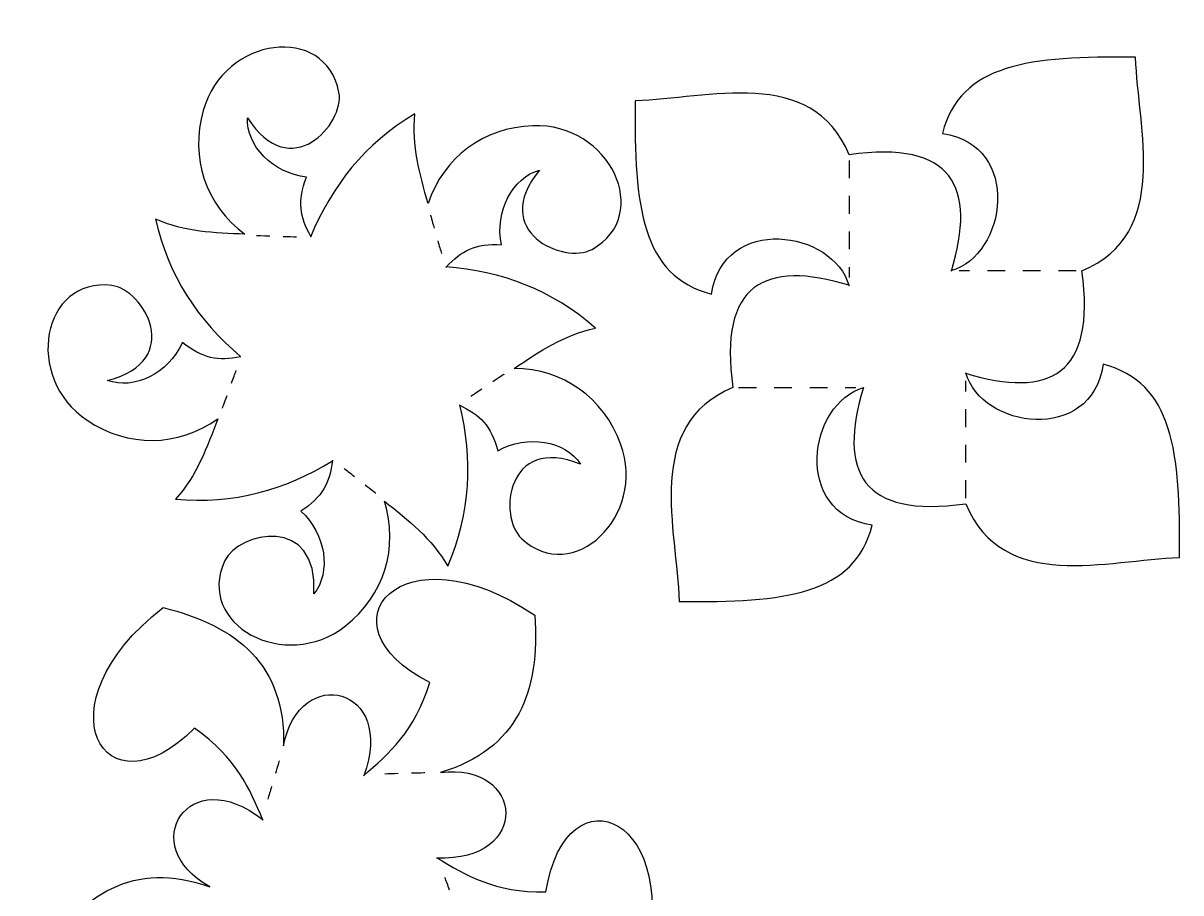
# Model space of a CAD drawing. Header units: millimetres. Extents: x -171 to 130, y -278 to 389.
# Drawn here: x 1.1 to 129.7, y -179.9 to -83.3 of the extents above; entities that cross this region are included whole.
import ezdxf
from ezdxf.lldxf.tags import DXFTag

# ---------------------------------------------------------------- set-up
doc = ezdxf.new("R2010")
doc.units = ezdxf.units.MM
doc.header["$MEASUREMENT"] = 0
doc.layers.add('layer 1', color=7, linetype='Continuous')
tags = doc.linetypes.add('New Line45', pattern=[0.2, 0.1, -0.1]).pattern_tags.tags
tags[6:7] = [DXFTag(74, 4), DXFTag(75, 0), DXFTag(340, '0'), DXFTag(46, 1.0), DXFTag(50, 0.0), DXFTag(44, 0.0), DXFTag(45, 0.0)]
tags[4:5] = [DXFTag(74, 4), DXFTag(75, 0), DXFTag(340, '0'), DXFTag(46, 1.0), DXFTag(50, 0.0), DXFTag(44, 0.0), DXFTag(45, 0.0)]
tags = doc.linetypes.add('New Line46', pattern=[0.2, 0.1, -0.1]).pattern_tags.tags
tags[6:7] = [DXFTag(74, 4), DXFTag(75, 0), DXFTag(340, '0'), DXFTag(46, 1.0), DXFTag(50, 0.0), DXFTag(44, 0.0), DXFTag(45, 0.0)]
tags[4:5] = [DXFTag(74, 4), DXFTag(75, 0), DXFTag(340, '0'), DXFTag(46, 1.0), DXFTag(50, 0.0), DXFTag(44, 0.0), DXFTag(45, 0.0)]
tags = doc.linetypes.add('New Line47', pattern=[0.2, 0.1, -0.1]).pattern_tags.tags
tags[6:7] = [DXFTag(74, 4), DXFTag(75, 0), DXFTag(340, '0'), DXFTag(46, 1.0), DXFTag(50, 0.0), DXFTag(44, 0.0), DXFTag(45, 0.0)]
tags[4:5] = [DXFTag(74, 4), DXFTag(75, 0), DXFTag(340, '0'), DXFTag(46, 1.0), DXFTag(50, 0.0), DXFTag(44, 0.0), DXFTag(45, 0.0)]
tags = doc.linetypes.add('New Line48', pattern=[0.2, 0.1, -0.1]).pattern_tags.tags
tags[6:7] = [DXFTag(74, 4), DXFTag(75, 0), DXFTag(340, '0'), DXFTag(46, 1.0), DXFTag(50, 0.0), DXFTag(44, 0.0), DXFTag(45, 0.0)]
tags[4:5] = [DXFTag(74, 4), DXFTag(75, 0), DXFTag(340, '0'), DXFTag(46, 1.0), DXFTag(50, 0.0), DXFTag(44, 0.0), DXFTag(45, 0.0)]
tags = doc.linetypes.add('New Line49', pattern=[0.2, 0.1, -0.1]).pattern_tags.tags
tags[6:7] = [DXFTag(74, 4), DXFTag(75, 0), DXFTag(340, '0'), DXFTag(46, 1.0), DXFTag(50, 0.0), DXFTag(44, 0.0), DXFTag(45, 0.0)]
tags[4:5] = [DXFTag(74, 4), DXFTag(75, 0), DXFTag(340, '0'), DXFTag(46, 1.0), DXFTag(50, 0.0), DXFTag(44, 0.0), DXFTag(45, 0.0)]
tags = doc.linetypes.add('New Line50', pattern=[0.2, 0.1, -0.1]).pattern_tags.tags
tags[6:7] = [DXFTag(74, 4), DXFTag(75, 0), DXFTag(340, '0'), DXFTag(46, 1.0), DXFTag(50, 0.0), DXFTag(44, 0.0), DXFTag(45, 0.0)]
tags[4:5] = [DXFTag(74, 4), DXFTag(75, 0), DXFTag(340, '0'), DXFTag(46, 1.0), DXFTag(50, 0.0), DXFTag(44, 0.0), DXFTag(45, 0.0)]
tags = doc.linetypes.add('New Line51', pattern=[0.2, 0.1, -0.1]).pattern_tags.tags
tags[6:7] = [DXFTag(74, 4), DXFTag(75, 0), DXFTag(340, '0'), DXFTag(46, 1.0), DXFTag(50, 0.0), DXFTag(44, 0.0), DXFTag(45, 0.0)]
tags[4:5] = [DXFTag(74, 4), DXFTag(75, 0), DXFTag(340, '0'), DXFTag(46, 1.0), DXFTag(50, 0.0), DXFTag(44, 0.0), DXFTag(45, 0.0)]
tags = doc.linetypes.add('New Line52', pattern=[0.2, 0.1, -0.1]).pattern_tags.tags
tags[6:7] = [DXFTag(74, 4), DXFTag(75, 0), DXFTag(340, '0'), DXFTag(46, 1.0), DXFTag(50, 0.0), DXFTag(44, 0.0), DXFTag(45, 0.0)]
tags[4:5] = [DXFTag(74, 4), DXFTag(75, 0), DXFTag(340, '0'), DXFTag(46, 1.0), DXFTag(50, 0.0), DXFTag(44, 0.0), DXFTag(45, 0.0)]
tags = doc.linetypes.add('New Line53', pattern=[0.2, 0.1, -0.1]).pattern_tags.tags
tags[6:7] = [DXFTag(74, 4), DXFTag(75, 0), DXFTag(340, '0'), DXFTag(46, 1.0), DXFTag(50, 0.0), DXFTag(44, 0.0), DXFTag(45, 0.0)]
tags[4:5] = [DXFTag(74, 4), DXFTag(75, 0), DXFTag(340, '0'), DXFTag(46, 1.0), DXFTag(50, 0.0), DXFTag(44, 0.0), DXFTag(45, 0.0)]
tags = doc.linetypes.add('New Line54', pattern=[0.2, 0.1, -0.1]).pattern_tags.tags
tags[6:7] = [DXFTag(74, 4), DXFTag(75, 0), DXFTag(340, '0'), DXFTag(46, 1.0), DXFTag(50, 0.0), DXFTag(44, 0.0), DXFTag(45, 0.0)]
tags[4:5] = [DXFTag(74, 4), DXFTag(75, 0), DXFTag(340, '0'), DXFTag(46, 1.0), DXFTag(50, 0.0), DXFTag(44, 0.0), DXFTag(45, 0.0)]
tags = doc.linetypes.add('New Line55', pattern=[0.2, 0.1, -0.1]).pattern_tags.tags
tags[6:7] = [DXFTag(74, 4), DXFTag(75, 0), DXFTag(340, '0'), DXFTag(46, 1.0), DXFTag(50, 0.0), DXFTag(44, 0.0), DXFTag(45, 0.0)]
tags[4:5] = [DXFTag(74, 4), DXFTag(75, 0), DXFTag(340, '0'), DXFTag(46, 1.0), DXFTag(50, 0.0), DXFTag(44, 0.0), DXFTag(45, 0.0)]
tags = doc.linetypes.add('New Line56', pattern=[0.2, 0.1, -0.1]).pattern_tags.tags
tags[6:7] = [DXFTag(74, 4), DXFTag(75, 0), DXFTag(340, '0'), DXFTag(46, 1.0), DXFTag(50, 0.0), DXFTag(44, 0.0), DXFTag(45, 0.0)]
tags[4:5] = [DXFTag(74, 4), DXFTag(75, 0), DXFTag(340, '0'), DXFTag(46, 1.0), DXFTag(50, 0.0), DXFTag(44, 0.0), DXFTag(45, 0.0)]
tags = doc.linetypes.add('New Line57', pattern=[0.2, 0.1, -0.1]).pattern_tags.tags
tags[6:7] = [DXFTag(74, 4), DXFTag(75, 0), DXFTag(340, '0'), DXFTag(46, 1.0), DXFTag(50, 0.0), DXFTag(44, 0.0), DXFTag(45, 0.0)]
tags[4:5] = [DXFTag(74, 4), DXFTag(75, 0), DXFTag(340, '0'), DXFTag(46, 1.0), DXFTag(50, 0.0), DXFTag(44, 0.0), DXFTag(45, 0.0)]
tags = doc.linetypes.add('New Line58', pattern=[0.2, 0.1, -0.1]).pattern_tags.tags
tags[6:7] = [DXFTag(74, 4), DXFTag(75, 0), DXFTag(340, '0'), DXFTag(46, 1.0), DXFTag(50, 0.0), DXFTag(44, 0.0), DXFTag(45, 0.0)]
tags[4:5] = [DXFTag(74, 4), DXFTag(75, 0), DXFTag(340, '0'), DXFTag(46, 1.0), DXFTag(50, 0.0), DXFTag(44, 0.0), DXFTag(45, 0.0)]
tags = doc.linetypes.add('New Line59', pattern=[0.2, 0.1, -0.1]).pattern_tags.tags
tags[6:7] = [DXFTag(74, 4), DXFTag(75, 0), DXFTag(340, '0'), DXFTag(46, 1.0), DXFTag(50, 0.0), DXFTag(44, 0.0), DXFTag(45, 0.0)]
tags[4:5] = [DXFTag(74, 4), DXFTag(75, 0), DXFTag(340, '0'), DXFTag(46, 1.0), DXFTag(50, 0.0), DXFTag(44, 0.0), DXFTag(45, 0.0)]
tags = doc.linetypes.add('New Line60', pattern=[0.2, 0.1, -0.1]).pattern_tags.tags
tags[6:7] = [DXFTag(74, 4), DXFTag(75, 0), DXFTag(340, '0'), DXFTag(46, 1.0), DXFTag(50, 0.0), DXFTag(44, 0.0), DXFTag(45, 0.0)]
tags[4:5] = [DXFTag(74, 4), DXFTag(75, 0), DXFTag(340, '0'), DXFTag(46, 1.0), DXFTag(50, 0.0), DXFTag(44, 0.0), DXFTag(45, 0.0)]
tags = doc.linetypes.add('New Line76', pattern=[0.2, 0.1, -0.1]).pattern_tags.tags
tags[6:7] = [DXFTag(74, 4), DXFTag(75, 0), DXFTag(340, '0'), DXFTag(46, 1.0), DXFTag(50, 0.0), DXFTag(44, 0.0), DXFTag(45, 0.0)]
tags[4:5] = [DXFTag(74, 4), DXFTag(75, 0), DXFTag(340, '0'), DXFTag(46, 1.0), DXFTag(50, 0.0), DXFTag(44, 0.0), DXFTag(45, 0.0)]
tags = doc.linetypes.add('New Line77', pattern=[0.2, 0.1, -0.1]).pattern_tags.tags
tags[6:7] = [DXFTag(74, 4), DXFTag(75, 0), DXFTag(340, '0'), DXFTag(46, 1.0), DXFTag(50, 0.0), DXFTag(44, 0.0), DXFTag(45, 0.0)]
tags[4:5] = [DXFTag(74, 4), DXFTag(75, 0), DXFTag(340, '0'), DXFTag(46, 1.0), DXFTag(50, 0.0), DXFTag(44, 0.0), DXFTag(45, 0.0)]
tags = doc.linetypes.add('New Line78', pattern=[0.2, 0.1, -0.1]).pattern_tags.tags
tags[6:7] = [DXFTag(74, 4), DXFTag(75, 0), DXFTag(340, '0'), DXFTag(46, 1.0), DXFTag(50, 0.0), DXFTag(44, 0.0), DXFTag(45, 0.0)]
tags[4:5] = [DXFTag(74, 4), DXFTag(75, 0), DXFTag(340, '0'), DXFTag(46, 1.0), DXFTag(50, 0.0), DXFTag(44, 0.0), DXFTag(45, 0.0)]
tags = doc.linetypes.add('New Line79', pattern=[0.2, 0.1, -0.1]).pattern_tags.tags
tags[6:7] = [DXFTag(74, 4), DXFTag(75, 0), DXFTag(340, '0'), DXFTag(46, 1.0), DXFTag(50, 0.0), DXFTag(44, 0.0), DXFTag(45, 0.0)]
tags[4:5] = [DXFTag(74, 4), DXFTag(75, 0), DXFTag(340, '0'), DXFTag(46, 1.0), DXFTag(50, 0.0), DXFTag(44, 0.0), DXFTag(45, 0.0)]
tags = doc.linetypes.add('New Line80', pattern=[0.2, 0.1, -0.1]).pattern_tags.tags
tags[6:7] = [DXFTag(74, 4), DXFTag(75, 0), DXFTag(340, '0'), DXFTag(46, 1.0), DXFTag(50, 0.0), DXFTag(44, 0.0), DXFTag(45, 0.0)]
tags[4:5] = [DXFTag(74, 4), DXFTag(75, 0), DXFTag(340, '0'), DXFTag(46, 1.0), DXFTag(50, 0.0), DXFTag(44, 0.0), DXFTag(45, 0.0)]
tags = doc.linetypes.add('New Line81', pattern=[0.2, 0.1, -0.1]).pattern_tags.tags
tags[6:7] = [DXFTag(74, 4), DXFTag(75, 0), DXFTag(340, '0'), DXFTag(46, 1.0), DXFTag(50, 0.0), DXFTag(44, 0.0), DXFTag(45, 0.0)]
tags[4:5] = [DXFTag(74, 4), DXFTag(75, 0), DXFTag(340, '0'), DXFTag(46, 1.0), DXFTag(50, 0.0), DXFTag(44, 0.0), DXFTag(45, 0.0)]
tags = doc.linetypes.add('New Line82', pattern=[0.2, 0.1, -0.1]).pattern_tags.tags
tags[6:7] = [DXFTag(74, 4), DXFTag(75, 0), DXFTag(340, '0'), DXFTag(46, 1.0), DXFTag(50, 0.0), DXFTag(44, 0.0), DXFTag(45, 0.0)]
tags[4:5] = [DXFTag(74, 4), DXFTag(75, 0), DXFTag(340, '0'), DXFTag(46, 1.0), DXFTag(50, 0.0), DXFTag(44, 0.0), DXFTag(45, 0.0)]
tags = doc.linetypes.add('New Line83', pattern=[0.2, 0.1, -0.1]).pattern_tags.tags
tags[6:7] = [DXFTag(74, 4), DXFTag(75, 0), DXFTag(340, '0'), DXFTag(46, 1.0), DXFTag(50, 0.0), DXFTag(44, 0.0), DXFTag(45, 0.0)]
tags[4:5] = [DXFTag(74, 4), DXFTag(75, 0), DXFTag(340, '0'), DXFTag(46, 1.0), DXFTag(50, 0.0), DXFTag(44, 0.0), DXFTag(45, 0.0)]
tags = doc.linetypes.add('New Line84', pattern=[0.2, 0.1, -0.1]).pattern_tags.tags
tags[6:7] = [DXFTag(74, 4), DXFTag(75, 0), DXFTag(340, '0'), DXFTag(46, 1.0), DXFTag(50, 0.0), DXFTag(44, 0.0), DXFTag(45, 0.0)]
tags[4:5] = [DXFTag(74, 4), DXFTag(75, 0), DXFTag(340, '0'), DXFTag(46, 1.0), DXFTag(50, 0.0), DXFTag(44, 0.0), DXFTag(45, 0.0)]
tags = doc.linetypes.add('New Line85', pattern=[0.2, 0.1, -0.1]).pattern_tags.tags
tags[6:7] = [DXFTag(74, 4), DXFTag(75, 0), DXFTag(340, '0'), DXFTag(46, 1.0), DXFTag(50, 0.0), DXFTag(44, 0.0), DXFTag(45, 0.0)]
tags[4:5] = [DXFTag(74, 4), DXFTag(75, 0), DXFTag(340, '0'), DXFTag(46, 1.0), DXFTag(50, 0.0), DXFTag(44, 0.0), DXFTag(45, 0.0)]
tags = doc.linetypes.add('New Line86', pattern=[0.2, 0.1, -0.1]).pattern_tags.tags
tags[6:7] = [DXFTag(74, 4), DXFTag(75, 0), DXFTag(340, '0'), DXFTag(46, 1.0), DXFTag(50, 0.0), DXFTag(44, 0.0), DXFTag(45, 0.0)]
tags[4:5] = [DXFTag(74, 4), DXFTag(75, 0), DXFTag(340, '0'), DXFTag(46, 1.0), DXFTag(50, 0.0), DXFTag(44, 0.0), DXFTag(45, 0.0)]
tags = doc.linetypes.add('New Line87', pattern=[0.2, 0.1, -0.1]).pattern_tags.tags
tags[6:7] = [DXFTag(74, 4), DXFTag(75, 0), DXFTag(340, '0'), DXFTag(46, 1.0), DXFTag(50, 0.0), DXFTag(44, 0.0), DXFTag(45, 0.0)]
tags[4:5] = [DXFTag(74, 4), DXFTag(75, 0), DXFTag(340, '0'), DXFTag(46, 1.0), DXFTag(50, 0.0), DXFTag(44, 0.0), DXFTag(45, 0.0)]
tags = doc.linetypes.add('New Line89', pattern=[0.2, 0.1, -0.1]).pattern_tags.tags
tags[6:7] = [DXFTag(74, 4), DXFTag(75, 0), DXFTag(340, '0'), DXFTag(46, 1.0), DXFTag(50, 0.0), DXFTag(44, 0.0), DXFTag(45, 0.0)]
tags[4:5] = [DXFTag(74, 4), DXFTag(75, 0), DXFTag(340, '0'), DXFTag(46, 1.0), DXFTag(50, 0.0), DXFTag(44, 0.0), DXFTag(45, 0.0)]
tags = doc.linetypes.add('New Line92', pattern=[0.2, 0.1, -0.1]).pattern_tags.tags
tags[6:7] = [DXFTag(74, 4), DXFTag(75, 0), DXFTag(340, '0'), DXFTag(46, 1.0), DXFTag(50, 0.0), DXFTag(44, 0.0), DXFTag(45, 0.0)]
tags[4:5] = [DXFTag(74, 4), DXFTag(75, 0), DXFTag(340, '0'), DXFTag(46, 1.0), DXFTag(50, 0.0), DXFTag(44, 0.0), DXFTag(45, 0.0)]
tags = doc.linetypes.add('New Line93', pattern=[0.2, 0.1, -0.1]).pattern_tags.tags
tags[6:7] = [DXFTag(74, 4), DXFTag(75, 0), DXFTag(340, '0'), DXFTag(46, 1.0), DXFTag(50, 0.0), DXFTag(44, 0.0), DXFTag(45, 0.0)]
tags[4:5] = [DXFTag(74, 4), DXFTag(75, 0), DXFTag(340, '0'), DXFTag(46, 1.0), DXFTag(50, 0.0), DXFTag(44, 0.0), DXFTag(45, 0.0)]

msp = doc.modelspace()

# ---------------------------------------------------------------- linework, layer by layer
at = {"layer": 'layer 1', "color": 1, "lineweight": 25}
for points, knots in [([(33.06, -107.04), (31.78, -104.74), (31.54, -103.09), (32.56, -100.38), (32.56, -100.38), (28.81, -99.97), (25.83, -96.87), (25.99, -93.78), (25.99, -93.78), (30.76, -101.3), (36.83, -94.44), (36.16, -90.97), (36.16, -90.97), (34.68, -83.28), (23.39, -84.75), (21.07, -92.98), (21.07, -92.98), (19.59, -98.23), (21.33, -103.48), (25.7, -106.72), (25.7, -106.72), (22.31, -106.59), (19.03, -106.48), (15.77, -105.04), (15.77, -105.04), (17.18, -111.33), (20.5, -116.3), (25.22, -120.31)], [0, 0, 0, 0, 0.125, 0.125, 0.125, 0.125, 0.25, 0.25, 0.25, 0.25, 0.375, 0.375, 0.375, 0.375, 0.5, 0.5, 0.5, 0.5, 0.625, 0.625, 0.625, 0.625, 0.75, 0.75, 0.75, 0.75, 1, 1, 1, 1]), ([(105.78, -122.17), (115.15, -125.02), (120.32, -122.35), (118.72, -110.8), (118.72, -110.8), (128.67, -106.67), (124.92, -95.03), (124.69, -87.06), (124.69, -87.06), (112.89, -86.9), (105.25, -87.78), (103.22, -95.52), (103.22, -95.52), (112.13, -96.84), (110.36, -109.09), (104.14, -110.8)], [0, 0, 0, 0, 0.2, 0.2, 0.2, 0.2, 0.4, 0.4, 0.4, 0.4, 0.6, 0.6, 0.6, 0.6, 1, 1, 1, 1]), ([(104.21, -110.83), (107.05, -101.46), (104.38, -96.29), (92.84, -97.89), (92.84, -97.89), (88.71, -87.94), (77.07, -91.69), (69.09, -91.92), (69.09, -91.92), (68.93, -103.72), (69.82, -111.36), (77.55, -113.39), (77.55, -113.39), (78.87, -104.48), (91.13, -106.25), (92.84, -112.47)], [0, 0, 0, 0, 0.2, 0.2, 0.2, 0.2, 0.4, 0.4, 0.4, 0.4, 0.6, 0.6, 0.6, 0.6, 1, 1, 1, 1]), ([(48.03, -110.42), (49.83, -108.5), (51.32, -107.76), (54.21, -107.89), (54.21, -107.89), (53.45, -104.19), (55.47, -100.4), (58.46, -99.6), (58.46, -99.6), (52.79, -106.46), (61.18, -110.11), (64.28, -108.41), (64.28, -108.41), (71.13, -104.62), (66.25, -94.34), (57.7, -94.67), (57.7, -94.67), (52.25, -94.88), (47.79, -98.16), (46.06, -103.32), (46.06, -103.32), (45.14, -100.06), (44.23, -96.91), (44.6, -93.36), (44.6, -93.36), (39.05, -96.64), (35.35, -101.34), (32.99, -107.06)], [0, 0, 0, 0, 0.125, 0.125, 0.125, 0.125, 0.25, 0.25, 0.25, 0.25, 0.375, 0.375, 0.375, 0.375, 0.5, 0.5, 0.5, 0.5, 0.625, 0.625, 0.625, 0.625, 0.75, 0.75, 0.75, 0.75, 1, 1, 1, 1]), ([(49.5, -125.7), (51.88, -126.81), (53.04, -128), (53.81, -130.79), (53.81, -130.79), (57.09, -128.92), (61.32, -129.68), (63.01, -132.27), (63.01, -132.27), (54.73, -129), (53.85, -138.11), (56.43, -140.52), (56.43, -140.52), (62.15, -145.88), (70.41, -138.05), (67.46, -130.03), (67.46, -130.03), (65.57, -124.91), (61.07, -121.68), (55.63, -121.63), (55.63, -121.63), (58.45, -119.75), (61.17, -117.91), (64.66, -117.16), (64.66, -117.16), (59.82, -112.89), (54.21, -110.83), (48.04, -110.35)], [0, 0, 0, 0, 0.125, 0.125, 0.125, 0.125, 0.25, 0.25, 0.25, 0.25, 0.375, 0.375, 0.375, 0.375, 0.5, 0.5, 0.5, 0.5, 0.625, 0.625, 0.625, 0.625, 0.75, 0.75, 0.75, 0.75, 1, 1, 1, 1]), ([(92.87, -112.4), (83.49, -109.56), (78.32, -112.23), (79.93, -123.77), (79.93, -123.77), (69.97, -127.9), (73.73, -139.54), (73.96, -147.52), (73.96, -147.52), (85.76, -147.68), (93.4, -146.79), (95.43, -139.06), (95.43, -139.06), (86.52, -137.74), (88.29, -125.48), (94.5, -123.77)], [0, 0, 0, 0, 0.2, 0.2, 0.2, 0.2, 0.4, 0.4, 0.4, 0.4, 0.6, 0.6, 0.6, 0.6, 1, 1, 1, 1]), ([(25.25, -120.34), (22.67, -120.84), (21.03, -120.56), (18.77, -118.76), (18.77, -118.76), (17.21, -122.2), (13.34, -124.08), (10.45, -122.97), (10.45, -122.97), (19.08, -120.75), (14.43, -112.86), (10.93, -112.42), (10.93, -112.42), (3.15, -111.46), (1.06, -122.64), (8.17, -127.4), (8.17, -127.4), (12.71, -130.43), (18.24, -130.4), (22.68, -127.24), (22.68, -127.24), (21.5, -130.42), (20.38, -133.51), (18, -136.16), (18, -136.16), (24.42, -136.77), (30.18, -135.15), (35.45, -131.9)], [0, 0, 0, 0, 0.125, 0.125, 0.125, 0.125, 0.25, 0.25, 0.25, 0.25, 0.375, 0.375, 0.375, 0.375, 0.5, 0.5, 0.5, 0.5, 0.625, 0.625, 0.625, 0.625, 0.75, 0.75, 0.75, 0.75, 1, 1, 1, 1]), ([(94.44, -123.74), (91.59, -133.12), (94.26, -138.29), (105.81, -136.68), (105.81, -136.68), (109.94, -146.64), (121.58, -142.88), (129.56, -142.65), (129.56, -142.65), (129.71, -130.85), (128.83, -123.21), (121.1, -121.18), (121.1, -121.18), (119.77, -130.09), (107.52, -128.32), (105.81, -122.11)], [0, 0, 0, 0, 0.2, 0.2, 0.2, 0.2, 0.4, 0.4, 0.4, 0.4, 0.6, 0.6, 0.6, 0.6, 1, 1, 1, 1]), ([(35.44, -131.82), (35.12, -134.42), (34.35, -135.9), (31.93, -137.49), (31.93, -137.49), (34.72, -140.03), (35.31, -144.29), (33.37, -146.7), (33.37, -146.7), (33.92, -137.81), (24.98, -139.79), (23.48, -142.99), (23.48, -142.99), (20.16, -150.08), (30.16, -155.53), (36.88, -150.24), (36.88, -150.24), (41.16, -146.86), (42.84, -141.59), (41.21, -136.39), (41.21, -136.39), (43.87, -138.5), (46.46, -140.51), (48.25, -143.6), (48.25, -143.6), (50.81, -137.68), (51.05, -131.7), (49.59, -125.69)], [0, 0, 0, 0, 0.125, 0.125, 0.125, 0.125, 0.25, 0.25, 0.25, 0.25, 0.375, 0.375, 0.375, 0.375, 0.5, 0.5, 0.5, 0.5, 0.625, 0.625, 0.625, 0.625, 0.75, 0.75, 0.75, 0.75, 1, 1, 1, 1]), ([(38.87, -166.9), (41.71, -164.42), (44.57, -162.02), (46.24, -156.53), (46.24, -156.53), (33.51, -150.07), (43.26, -139.09), (57.91, -149.06), (57.91, -149.06), (58.54, -157.5), (56.04, -163.96), (47.44, -166.54), (47.44, -166.54), (56.73, -165.33), (57.63, -176.47), (47, -176.04)], [0, 0, 0, 0, 0.2, 0.2, 0.2, 0.2, 0.4, 0.4, 0.4, 0.4, 0.6, 0.6, 0.6, 0.6, 1, 1, 1, 1]), ([(27.71, -171.82), (26.22, -168.36), (24.82, -164.89), (20.12, -161.62), (20.12, -161.62), (10.04, -171.72), (2.61, -159.06), (16.62, -148.21), (16.62, -148.21), (24.85, -150.22), (30.21, -154.59), (30.01, -163.57), (30.01, -163.57), (31.73, -154.36), (42.6, -156.95), (38.91, -166.92)], [0, 0, 0, 0, 0.2, 0.2, 0.2, 0.2, 0.4, 0.4, 0.4, 0.4, 0.6, 0.6, 0.6, 0.6, 1, 1, 1, 1]), ([(28.94, -183.96), (25.19, -184.31), (21.46, -184.56), (16.89, -188.02), (16.89, -188.02), (23.38, -200.74), (9.04, -203.88), (3.05, -187.21), (3.05, -187.21), (7.51, -180.01), (13.33, -176.26), (21.8, -179.22), (21.8, -179.22), (13.57, -174.74), (19.39, -165.2), (27.74, -171.79)], [0, 0, 0, 0, 0.2, 0.2, 0.2, 0.2, 0.4, 0.4, 0.4, 0.4, 0.6, 0.6, 0.6, 0.6, 1, 1, 1, 1]), ([(47.02, -176), (50.26, -177.92), (53.43, -179.91), (59.16, -179.79), (59.16, -179.79), (61.38, -165.69), (74.83, -171.58), (69.88, -188.59), (69.88, -188.59), (62.04, -191.8), (55.13, -191.41), (50.01, -184.03), (50.01, -184.03), (54.04, -192.49), (43.72, -196.79), (40.84, -186.55)], [0, 0, 0, 0, 0.2, 0.2, 0.2, 0.2, 0.4, 0.4, 0.4, 0.4, 0.6, 0.6, 0.6, 0.6, 1, 1, 1, 1])]:
    msp.add_open_spline(points, degree=3, knots=knots, dxfattribs=at)
at = {"layer": 'layer 1', "color": 1, "linetype": 'New Line45', "lineweight": 25}
msp.add_open_spline([(92.84, -98.53), (92.84, -98.53), (92.84, -99.32), (92.84, -100.51)], degree=3, dxfattribs=at)
at = {"layer": 'layer 1', "color": 1, "linetype": 'New Line46', "lineweight": 25}
msp.add_open_spline([(92.84, -102.48), (92.84, -103.11), (92.84, -103.78), (92.84, -104.46)], degree=3, dxfattribs=at)
at = {"layer": 'layer 1', "color": 1, "linetype": 'New Line84', "lineweight": 25}
msp.add_open_spline([(46.32, -104.61), (46.32, -104.61), (46.5, -105.23), (46.73, -106.04)], degree=3, dxfattribs=at)
at = {"layer": 'layer 1', "color": 1, "linetype": 'New Line47', "lineweight": 25}
msp.add_open_spline([(92.84, -106.43), (92.84, -107.12), (92.84, -107.79), (92.84, -108.4)], degree=3, dxfattribs=at)
at = {"layer": 'layer 1', "color": 1, "linetype": 'New Line76', "lineweight": 25}
msp.add_open_spline([(27.01, -106.87), (27.01, -106.87), (27.65, -106.89), (28.49, -106.92)], degree=3, dxfattribs=at)
at = {"layer": 'layer 1', "color": 1, "linetype": 'New Line77', "lineweight": 25}
msp.add_open_spline([(29.97, -106.97), (30.52, -106.99), (31.05, -107.01), (31.45, -107.02)], degree=3, dxfattribs=at)
at = {"layer": 'layer 1', "color": 1, "linetype": 'New Line85', "lineweight": 25}
msp.add_open_spline([(47.14, -107.46), (47.3, -107.99), (47.44, -108.49), (47.55, -108.88)], degree=3, dxfattribs=at)
at = {"layer": 'layer 1', "color": 1, "linetype": 'New Line48', "lineweight": 25}
msp.add_open_spline([(92.84, -110.38), (92.84, -111.1), (92.84, -111.54), (92.84, -111.54)], degree=3, dxfattribs=at)
at = {"layer": 'layer 1', "color": 1, "linetype": 'New Line56', "lineweight": 25}
msp.add_open_spline([(106.23, -110.8), (105.51, -110.8), (105.07, -110.8), (105.07, -110.8)], degree=3, dxfattribs=at)
at = {"layer": 'layer 1', "color": 1, "linetype": 'New Line55', "lineweight": 25}
msp.add_open_spline([(110.18, -110.8), (109.49, -110.8), (108.82, -110.8), (108.21, -110.8)], degree=3, dxfattribs=at)
at = {"layer": 'layer 1', "color": 1, "linetype": 'New Line54', "lineweight": 25}
msp.add_open_spline([(114.13, -110.8), (113.5, -110.8), (112.83, -110.8), (112.16, -110.8)], degree=3, dxfattribs=at)
at = {"layer": 'layer 1', "color": 1, "linetype": 'New Line53', "lineweight": 25}
msp.add_open_spline([(118.08, -110.8), (118.08, -110.8), (117.29, -110.8), (116.1, -110.8)], degree=3, dxfattribs=at)
at = {"layer": 'layer 1', "color": 1, "linetype": 'New Line79', "lineweight": 25}
msp.add_open_spline([(24.23, -123.26), (24.42, -122.74), (24.6, -122.25), (24.74, -121.86)], degree=3, dxfattribs=at)
at = {"layer": 'layer 1', "color": 1, "linetype": 'New Line82', "lineweight": 25}
msp.add_open_spline([(54.49, -122.28), (54.49, -122.28), (53.95, -122.64), (53.26, -123.11)], degree=3, dxfattribs=at)
at = {"layer": 'layer 1', "color": 1, "linetype": 'New Line52', "lineweight": 25}
msp.add_open_spline([(105.81, -124.2), (105.81, -123.47), (105.81, -123.03), (105.81, -123.03)], degree=3, dxfattribs=at)
at = {"layer": 'layer 1', "color": 1, "linetype": 'New Line78', "lineweight": 25}
msp.add_open_spline([(23.22, -126.04), (23.22, -126.04), (23.44, -125.44), (23.73, -124.65)], degree=3, dxfattribs=at)
at = {"layer": 'layer 1', "color": 1, "linetype": 'New Line83', "lineweight": 25}
msp.add_open_spline([(52.03, -123.94), (51.58, -124.25), (51.14, -124.54), (50.8, -124.77)], degree=3, dxfattribs=at)
at = {"layer": 'layer 1', "color": 1, "linetype": 'New Line57', "lineweight": 25}
msp.add_open_spline([(80.57, -123.77), (80.57, -123.77), (81.36, -123.77), (82.54, -123.77)], degree=3, dxfattribs=at)
at = {"layer": 'layer 1', "color": 1, "linetype": 'New Line58', "lineweight": 25}
msp.add_open_spline([(84.52, -123.77), (85.15, -123.77), (85.81, -123.77), (86.49, -123.77)], degree=3, dxfattribs=at)
at = {"layer": 'layer 1', "color": 1, "linetype": 'New Line59', "lineweight": 25}
msp.add_open_spline([(88.47, -123.77), (89.16, -123.77), (89.83, -123.77), (90.44, -123.77)], degree=3, dxfattribs=at)
at = {"layer": 'layer 1', "color": 1, "linetype": 'New Line60', "lineweight": 25}
msp.add_open_spline([(92.41, -123.77), (93.14, -123.77), (93.58, -123.77), (93.58, -123.77)], degree=3, dxfattribs=at)
at = {"layer": 'layer 1', "color": 1, "linetype": 'New Line51', "lineweight": 25}
msp.add_open_spline([(105.81, -128.15), (105.81, -127.45), (105.81, -126.79), (105.81, -126.17)], degree=3, dxfattribs=at)
at = {"layer": 'layer 1', "color": 1, "linetype": 'New Line50', "lineweight": 25}
msp.add_open_spline([(105.81, -132.09), (105.81, -131.46), (105.81, -130.8), (105.81, -130.12)], degree=3, dxfattribs=at)
at = {"layer": 'layer 1', "color": 1, "linetype": 'New Line81', "lineweight": 25}
msp.add_open_spline([(37.9, -133.68), (37.47, -133.35), (37.05, -133.02), (36.73, -132.77)], degree=3, dxfattribs=at)
at = {"layer": 'layer 1', "color": 1, "linetype": 'New Line80', "lineweight": 25}
msp.add_open_spline([(40.24, -135.51), (40.24, -135.51), (39.73, -135.11), (39.07, -134.6)], degree=3, dxfattribs=at)
at = {"layer": 'layer 1', "color": 1, "linetype": 'New Line49', "lineweight": 25}
msp.add_open_spline([(105.81, -136.04), (105.81, -136.04), (105.81, -135.25), (105.81, -134.07)], degree=3, dxfattribs=at)
at = {"layer": 'layer 1', "color": 1, "linetype": 'New Line92', "lineweight": 25}
msp.add_open_spline([(29.51, -165.24), (29.51, -165.24), (29.33, -165.86), (29.09, -166.66)], degree=3, dxfattribs=at)
at = {"layer": 'layer 1', "color": 1, "linetype": 'New Line87', "lineweight": 25}
msp.add_open_spline([(42.73, -166.66), (42.18, -166.68), (41.66, -166.69), (41.25, -166.7)], degree=3, dxfattribs=at)
at = {"layer": 'layer 1', "color": 1, "linetype": 'New Line86', "lineweight": 25}
msp.add_open_spline([(45.7, -166.58), (45.7, -166.58), (45.05, -166.6), (44.21, -166.62)], degree=3, dxfattribs=at)
at = {"layer": 'layer 1', "color": 1, "linetype": 'New Line93', "lineweight": 25}
msp.add_open_spline([(28.67, -168.08), (28.52, -168.61), (28.37, -169.12), (28.25, -169.5)], degree=3, dxfattribs=at)
at = {"layer": 'layer 1', "color": 1, "linetype": 'New Line89', "lineweight": 25}
msp.add_open_spline([(48.44, -179.59), (48.26, -179.07), (48.08, -178.58), (47.94, -178.2)], degree=3, dxfattribs=at)

doc.saveas('drawing.dxf')
